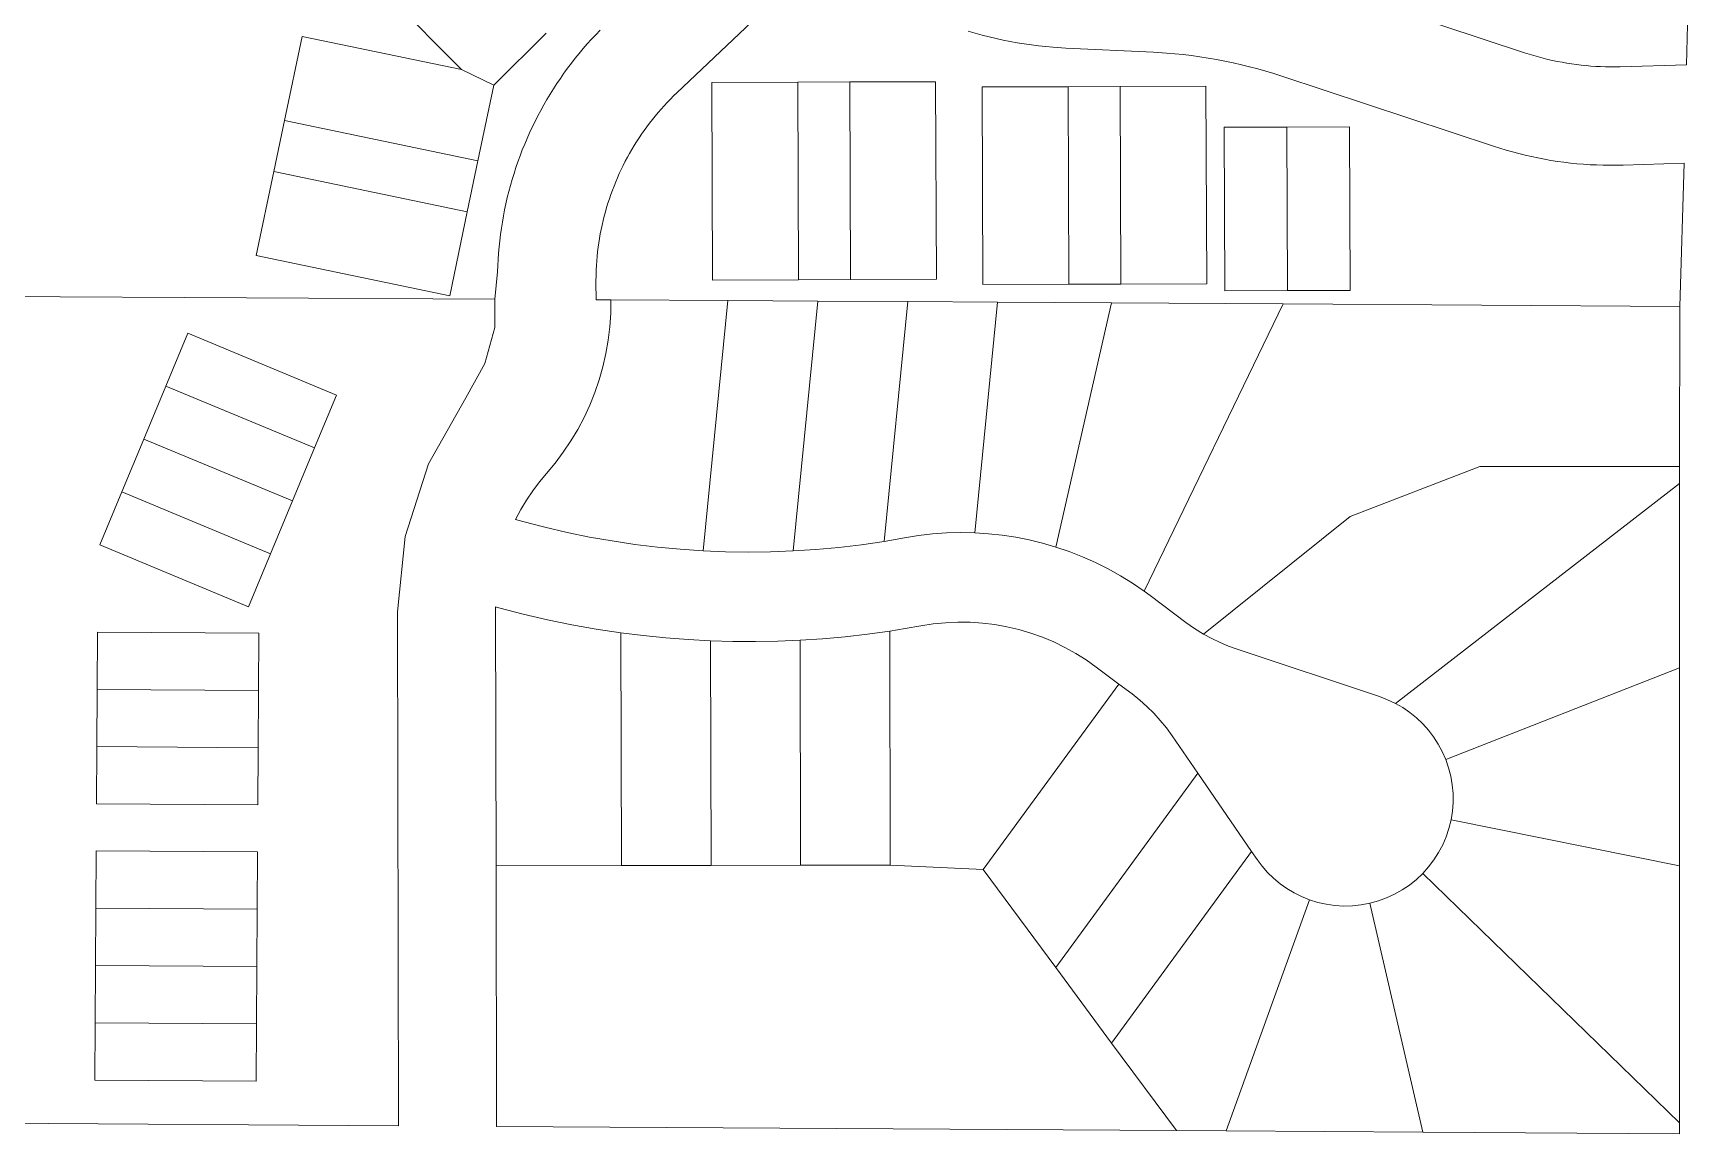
# Model space of a CAD drawing. Header units: feet. Extents: x 865220 to 2774701, y -2240498 to 961524.
# Drawn here: x 2769363 to 2770291, y 957395 to 958010 of the extents above; entities that cross this region are included whole.
import ezdxf

# ---------------------------------------------------------------- set-up
doc = ezdxf.new("R2010")
doc.units = ezdxf.units.FT
doc.header["$LTSCALE"] = 0.015
doc.header["$MEASUREMENT"] = 0
doc.layers.add('Parcels', color=7, linetype='Continuous', lineweight=0)

msp = doc.modelspace()

# ---------------------------------------------------------------- linework, layer by layer
at = {"layer": 'Parcels', "lineweight": 5, "ltscale": 100}
for p, q in [((2770286.18, 957992.15), (2770291.28, 958194.46)), ((2770249.08, 957991.04), (2770286.18, 957992.15)), ((2770235.46, 957991.23), (2770238.16, 957991.1)), ((2770238.16, 957991.1), (2770240.87, 957991.01)), ((2770240.87, 957991.01), (2770243.57, 957990.97)), ((2770243.57, 957990.97), (2770246.28, 957990.98)), ((2770246.28, 957990.98), (2770249.08, 957991.04)), ((2770239.6, 957936.03), (2770235.94, 957936.15)), ((2770284.78, 957937.09), (2770250.72, 957936.07)), ((2770282.32, 957857.18), (2770284.78, 957937.09)), ((2770243.26, 957935.98), (2770239.6, 957936.03)), ((2770246.93, 957935.99), (2770243.26, 957935.98)), ((2770250.72, 957936.07), (2770246.93, 957935.99)), ((2770060.92, 957858.56), (2770282.32, 957857.18)), ((2770282.28, 957767.84), (2770282.32, 957857.18)), ((2770282.32, 957857.18), (2770282.32, 957857.18)), ((2770170.68, 957767.89), (2770282.28, 957767.84)), ((2770282.28, 957758.37), (2770282.28, 957767.84)), ((2770282.28, 957767.84), (2770282.28, 957767.84)), ((2770123.68, 957635.52), (2770282.28, 957758.37)), ((2770282.26, 957707.14), (2770282.28, 957758.37)), ((2770282.24, 957655.29), (2770282.26, 957707.14)), ((2770282.24, 957655.29), (2770151.74, 957604.22)), ((2770151.74, 957604.22), (2770282.24, 957655.29)), ((2770282.2, 957544.76), (2770282.24, 957655.29)), ((2770282.24, 957655.29), (2770282.24, 957655.29)), ((2770154.68, 957570.5), (2770282.2, 957544.76)), ((2770282.15, 957401.29), (2770138.89, 957540.55)), ((2770138.89, 957540.55), (2770282.15, 957401.29)), ((2770282.15, 957401.29), (2770282.2, 957544.76)), ((2770282.2, 957544.76), (2770282.2, 957544.76)), ((2770282.15, 957395.22), (2770282.15, 957401.29)), ((2770282.15, 957401.29), (2770282.15, 957401.29)), ((2770138.98, 957396.11), (2770282.15, 957395.22))]:
    msp.add_line(p, q, dxfattribs=at)
at = {"layer": 'Parcels', "lineweight": 5}
for p, q in [((2769537.91, 958054.32), (2769602.26, 957989.41)), ((2769788.87, 958039.43), (2769722.55, 957976.44)), ((2770077.61, 958037.94), (2770195.72, 957998.83)), ((2769677.28, 958008.91), (2769679.7, 958011.42)), ((2769889.03, 958009.67), (2769885.17, 958010.79)), ((2769503.53, 957960.98), (2769513.34, 958007.97)), ((2769602.26, 957989.41), (2769513.34, 958007.97)), ((2769513.34, 958007.97), (2769602.26, 957989.41)), ((2769620.34, 957980.7), (2769649.66, 958009.76)), ((2769668.04, 957998.45), (2769670.28, 958001.13)), ((2769670.28, 958001.13), (2769672.57, 958003.76)), ((2769672.57, 958003.76), (2769674.9, 958006.36)), ((2769674.9, 958006.36), (2769677.28, 958008.91)), ((2769892.9, 958008.63), (2769889.03, 958009.67)), ((2769896.79, 958007.65), (2769892.9, 958008.63)), ((2769900.7, 958006.74), (2769896.79, 958007.65)), ((2769904.63, 958005.9), (2769900.7, 958006.74)), ((2769908.57, 958005.13), (2769904.63, 958005.9)), ((2769912.52, 958004.42), (2769908.57, 958005.13)), ((2769916.48, 958003.79), (2769912.52, 958004.42)), ((2769920.45, 958003.22), (2769916.48, 958003.79)), ((2769924.44, 958002.72), (2769920.45, 958003.22)), ((2769928.43, 958002.3), (2769924.44, 958002.72)), ((2769932.43, 958001.94), (2769928.43, 958002.3)), ((2769939.75, 958001.47), (2769932.43, 958001.94)), ((2769988.52, 957999.11), (2769939.75, 958001.47)), ((2769661.59, 957990.2), (2769663.69, 957992.99)), ((2769663.69, 957992.99), (2769665.84, 957995.74)), ((2769665.84, 957995.74), (2769668.04, 957998.45)), ((2769995.8, 957998.65), (2769988.52, 957999.11)), ((2770000.5, 957998.26), (2769995.8, 957998.65)), ((2770005.18, 957997.78), (2770000.5, 957998.26)), ((2770009.86, 957997.22), (2770005.18, 957997.78)), ((2770014.53, 957996.58), (2770009.86, 957997.22)), ((2770019.19, 957995.86), (2770014.53, 957996.58)), ((2770023.83, 957995.05), (2770019.19, 957995.86)), ((2770028.46, 957994.17), (2770023.83, 957995.05)), ((2770033.07, 957993.2), (2770028.46, 957994.17)), ((2770037.66, 957992.16), (2770033.07, 957993.2)), ((2770042.24, 957991.03), (2770037.66, 957992.16)), ((2770195.72, 957998.83), (2770198.3, 957998)), ((2770198.3, 957998), (2770200.89, 957997.22)), ((2770200.89, 957997.22), (2770203.49, 957996.48)), ((2770203.49, 957996.48), (2770206.1, 957995.79)), ((2770206.1, 957995.79), (2770208.73, 957995.14)), ((2770208.73, 957995.14), (2770211.37, 957994.54)), ((2770211.37, 957994.54), (2770214.02, 957993.99)), ((2770214.02, 957993.99), (2770216.67, 957993.48)), ((2770216.67, 957993.48), (2770219.34, 957993.02)), ((2770219.34, 957993.02), (2770222.01, 957992.6)), ((2770222.01, 957992.6), (2770224.69, 957992.24)), ((2770224.69, 957992.24), (2770227.38, 957991.91)), ((2770227.38, 957991.91), (2770230.07, 957991.64)), ((2769620.34, 957980.7), (2769602.26, 957989.41)), ((2769602.26, 957989.41), (2769602.26, 957989.41)), ((2769602.26, 957989.41), (2769620.34, 957980.7)), ((2769655.59, 957981.62), (2769657.54, 957984.51)), ((2769657.54, 957984.51), (2769659.54, 957987.37)), ((2769659.54, 957987.37), (2769660.09, 957988.13)), ((2769660.09, 957988.13), (2769661.59, 957990.2)), ((2769819.02, 957982.5), (2769790.02, 957982.4)), ((2769867.01, 957982.67), (2769819.02, 957982.5)), ((2769819.4, 957872.19), (2769819.02, 957982.5)), ((2769819.02, 957982.5), (2769819.02, 957982.5)), ((2769867.39, 957872.35), (2769867.01, 957982.67)), ((2770046.79, 957989.83), (2770042.24, 957991.03)), ((2770051.33, 957988.54), (2770046.79, 957989.83)), ((2770055.84, 957987.18), (2770051.33, 957988.54)), ((2770060.32, 957985.74), (2770055.84, 957987.18)), ((2770178.43, 957946.62), (2770060.32, 957985.74)), ((2770230.07, 957991.64), (2770232.76, 957991.41)), ((2770232.76, 957991.41), (2770235.46, 957991.23)), ((2769620.34, 957980.7), (2769611.52, 957938.45)), ((2769650.05, 957972.74), (2769651.84, 957975.73)), ((2769651.84, 957975.73), (2769653.69, 957978.69)), ((2769653.69, 957978.69), (2769655.59, 957981.62)), ((2769720.73, 957974.68), (2769718.94, 957972.89)), ((2769722.55, 957976.44), (2769720.73, 957974.68)), ((2769790.02, 957982.4), (2769742.02, 957982.24)), ((2769742.41, 957871.92), (2769742.02, 957982.24)), ((2769790.4, 957872.09), (2769790.02, 957982.4)), ((2769790.02, 957982.4), (2769790.02, 957982.4)), ((2769940.91, 957979.88), (2769892.92, 957979.71)), ((2769892.92, 957979.71), (2769893.3, 957869.4)), ((2769969.91, 957979.98), (2769940.91, 957979.88)), ((2769940.91, 957979.88), (2769941.3, 957869.56)), ((2769940.91, 957979.88), (2769940.91, 957979.88)), ((2770017.91, 957980.15), (2769969.91, 957979.98)), ((2769969.91, 957979.98), (2769970.29, 957869.66)), ((2769970.29, 957869.66), (2769969.91, 957979.98)), ((2769969.91, 957979.98), (2769969.91, 957979.98)), ((2770017.91, 957980.15), (2770018.29, 957869.83)), ((2769644.98, 957963.58), (2769646.61, 957966.66)), ((2769646.61, 957966.66), (2769648.3, 957969.72)), ((2769648.3, 957969.72), (2769650.05, 957972.74)), ((2769712.11, 957965.43), (2769710.49, 957963.49)), ((2769713.77, 957967.34), (2769712.11, 957965.43)), ((2769715.46, 957969.22), (2769713.77, 957967.34)), ((2769717.19, 957971.07), (2769715.46, 957969.22)), ((2769718.94, 957972.89), (2769717.19, 957971.07)), ((2769503.53, 957960.98), (2769497.61, 957932.6)), ((2769497.61, 957932.6), (2769503.53, 957960.98)), ((2769611.52, 957938.45), (2769503.53, 957960.98)), ((2769640.39, 957954.17), (2769641.86, 957957.33)), ((2769641.86, 957957.33), (2769643.39, 957960.47)), ((2769643.39, 957960.47), (2769644.98, 957963.58)), ((2769704.33, 957955.46), (2769702.88, 957953.38)), ((2769705.81, 957957.51), (2769704.33, 957955.46)), ((2769707.34, 957959.53), (2769705.81, 957957.51)), ((2769708.89, 957961.52), (2769707.34, 957959.53)), ((2769710.49, 957963.49), (2769708.89, 957961.52)), ((2770063.03, 957957.36), (2770028.03, 957957.24)), ((2770028.35, 957865.92), (2770028.03, 957957.24)), ((2770098.02, 957957.48), (2770063.03, 957957.36)), ((2770063.03, 957957.36), (2770098.02, 957957.48)), ((2770063.03, 957957.36), (2770063.34, 957866.04)), ((2770063.34, 957866.04), (2770063.03, 957957.36)), ((2770063.03, 957957.36), (2770063.03, 957957.36)), ((2770098.34, 957866.16), (2770098.02, 957957.48)), ((2769636.3, 957944.53), (2769637.61, 957947.77)), ((2769637.61, 957947.77), (2769638.97, 957950.98)), ((2769638.97, 957950.98), (2769640.39, 957954.17)), ((2769698.75, 957947.02), (2769697.44, 957944.85)), ((2769700.09, 957949.16), (2769698.75, 957947.02)), ((2769701.46, 957951.29), (2769700.09, 957949.16)), ((2769702.88, 957953.38), (2769701.46, 957951.29)), ((2770181.92, 957945.5), (2770178.43, 957946.62)), ((2770185.43, 957944.44), (2770181.92, 957945.5)), ((2769605.6, 957910.06), (2769611.52, 957938.45)), ((2769611.52, 957938.45), (2769605.6, 957910.06)), ((2769611.52, 957938.45), (2769611.52, 957938.45)), ((2769632.73, 957934.69), (2769633.86, 957937.99)), ((2769633.86, 957937.99), (2769635.05, 957941.27)), ((2769635.05, 957941.27), (2769636.3, 957944.53)), ((2769693.77, 957938.21), (2769692.62, 957935.95)), ((2769694.95, 957940.44), (2769693.77, 957938.21)), ((2769696.18, 957942.65), (2769694.95, 957940.44)), ((2769697.44, 957944.85), (2769696.18, 957942.65)), ((2770188.96, 957943.44), (2770185.43, 957944.44)), ((2770192.5, 957942.5), (2770188.96, 957943.44)), ((2770196.06, 957941.63), (2770192.5, 957942.5)), ((2770199.63, 957940.81), (2770196.06, 957941.63)), ((2770203.22, 957940.06), (2770199.63, 957940.81)), ((2770206.82, 957939.38), (2770203.22, 957940.06)), ((2770210.43, 957938.75), (2770206.82, 957939.38)), ((2770214.05, 957938.19), (2770210.43, 957938.75)), ((2770217.68, 957937.69), (2770214.05, 957938.19)), ((2770221.32, 957937.25), (2770217.68, 957937.69)), ((2770224.97, 957936.88), (2770221.32, 957937.25)), ((2770228.62, 957936.57), (2770224.97, 957936.88)), ((2770232.27, 957936.33), (2770228.62, 957936.57)), ((2770235.94, 957936.15), (2770232.27, 957936.33)), ((2769487.8, 957885.62), (2769497.61, 957932.6)), ((2769605.6, 957910.06), (2769497.61, 957932.6)), ((2769629.67, 957924.68), (2769630.63, 957928.03)), ((2769630.63, 957928.03), (2769631.65, 957931.37)), ((2769631.65, 957931.37), (2769632.73, 957934.69)), ((2769689.41, 957929.07), (2769688.43, 957926.74)), ((2769690.44, 957931.38), (2769689.41, 957929.07)), ((2769691.51, 957933.68), (2769690.44, 957931.38)), ((2769692.62, 957935.95), (2769691.51, 957933.68)), ((2769627.14, 957914.52), (2769627.92, 957917.92)), ((2769627.92, 957917.92), (2769628.77, 957921.3)), ((2769628.77, 957921.3), (2769629.67, 957924.68)), ((2769685.71, 957919.65), (2769684.89, 957917.26)), ((2769686.57, 957922.03), (2769685.71, 957919.65)), ((2769687.48, 957924.39), (2769686.57, 957922.03)), ((2769688.43, 957926.74), (2769687.48, 957924.39)), ((2769605.6, 957910.06), (2769595.79, 957863.08)), ((2769605.6, 957910.06), (2769605.6, 957910.06)), ((2769625.75, 957907.68), (2769626.42, 957911.1)), ((2769626.42, 957911.1), (2769627.14, 957914.52)), ((2769682.67, 957910), (2769682.02, 957907.56)), ((2769683.37, 957912.43), (2769682.67, 957910)), ((2769684.1, 957914.85), (2769683.37, 957912.43)), ((2769684.89, 957917.26), (2769684.1, 957914.85)), ((2769624.12, 957897.33), (2769624.6, 957900.79)), ((2769624.6, 957900.79), (2769625.15, 957904.24)), ((2769625.15, 957904.24), (2769625.75, 957907.68)), ((2769680.31, 957900.16), (2769679.83, 957897.68)), ((2769680.84, 957902.64), (2769680.31, 957900.16)), ((2769681.4, 957905.1), (2769680.84, 957902.64)), ((2769682.02, 957907.56), (2769681.4, 957905.1)), ((2769623.03, 957886.92), (2769623.33, 957890.4)), ((2769623.33, 957890.4), (2769623.69, 957893.87)), ((2769623.69, 957893.87), (2769624.12, 957897.33)), ((2769678.64, 957890.18), (2769678.34, 957887.67)), ((2769679, 957892.68), (2769678.64, 957890.18)), ((2769679.39, 957895.18), (2769679, 957892.68)), ((2769679.83, 957897.68), (2769679.39, 957895.18)), ((2769487.8, 957885.62), (2769595.79, 957863.08)), ((2769622.61, 957879.95), (2769622.79, 957883.44)), ((2769622.79, 957883.44), (2769623.03, 957886.92)), ((2769677.85, 957882.63), (2769677.68, 957880.11)), ((2769678.07, 957885.15), (2769677.85, 957882.63)), ((2769678.34, 957887.67), (2769678.07, 957885.15)), ((2769620.99, 957861.3), (2769622.48, 957876.47)), ((2769622.48, 957876.47), (2769622.61, 957879.95)), ((2769677.46, 957875.05), (2769677.41, 957870.8)), ((2769677.55, 957877.58), (2769677.46, 957875.05)), ((2769677.68, 957880.11), (2769677.55, 957877.58)), ((2769742.41, 957871.92), (2769790.4, 957872.09)), ((2769790.4, 957872.09), (2769819.4, 957872.19)), ((2769790.4, 957872.09), (2769790.4, 957872.09)), ((2769867.39, 957872.35), (2769819.4, 957872.19)), ((2769819.4, 957872.19), (2769819.4, 957872.19)), ((2769620.99, 957861.3), (2769227.56, 957863.22)), ((2769677.41, 957870.8), (2769677.45, 957860.95)), ((2769941.3, 957869.56), (2769893.3, 957869.4)), ((2769941.3, 957869.56), (2769970.29, 957869.66)), ((2769941.3, 957869.56), (2769941.3, 957869.56)), ((2769970.29, 957869.66), (2770018.29, 957869.83)), ((2769970.29, 957869.66), (2769970.29, 957869.66)), ((2770063.34, 957866.04), (2770028.35, 957865.92)), ((2770063.34, 957866.04), (2770098.34, 957866.16)), ((2770063.34, 957866.04), (2770063.34, 957866.04)), ((2769621.03, 957845.33), (2769620.99, 957861.3)), ((2769620.99, 957861.3), (2769620.99, 957861.3)), ((2769677.45, 957860.95), (2769685.74, 957860.9)), ((2769685.62, 957853.35), (2769685.1, 957845.81)), ((2769685.74, 957860.9), (2769685.62, 957853.35)), ((2769750.98, 957860.49), (2769685.74, 957860.9)), ((2769750.98, 957860.49), (2769737.19, 957720.7)), ((2769801.19, 957860.18), (2769750.98, 957860.49)), ((2769750.98, 957860.49), (2769750.98, 957860.49)), ((2769801.19, 957860.18), (2769787.42, 957720.62)), ((2769801.19, 957860.18), (2769851.39, 957859.87)), ((2769801.19, 957860.18), (2769801.19, 957860.18)), ((2769838.19, 957725.99), (2769851.39, 957859.87)), ((2769851.39, 957859.87), (2769901.6, 957859.55)), ((2769851.39, 957859.87), (2769851.39, 957859.87)), ((2769901.6, 957859.55), (2769888.9, 957730.75)), ((2769965.14, 957859.16), (2769901.6, 957859.55)), ((2769901.6, 957859.55), (2769901.6, 957859.55)), ((2769965.14, 957859.16), (2769934.08, 957722.83)), ((2769934.08, 957722.83), (2769965.14, 957859.16)), ((2769965.14, 957859.16), (2770060.92, 957858.56)), ((2769965.14, 957859.16), (2769965.14, 957859.16)), ((2769983.38, 957698.22), (2770060.92, 957858.56)), ((2770060.92, 957858.56), (2770060.92, 957858.56)), ((2769615.46, 957825.36), (2769621.03, 957845.33)), ((2769685.1, 957845.81), (2769684.2, 957838.32)), ((2769437.27, 957812.69), (2769449.56, 957842.24)), ((2769449.56, 957842.24), (2769532.64, 957807.67)), ((2769684.2, 957838.32), (2769682.9, 957830.88)), ((2769604.83, 957806.1), (2769615.46, 957825.36)), ((2769682.9, 957830.88), (2769681.22, 957823.51)), ((2769679.16, 957816.25), (2769676.72, 957809.1)), ((2769681.22, 957823.51), (2769679.16, 957816.25)), ((2769424.98, 957783.15), (2769437.27, 957812.69)), ((2769437.27, 957812.69), (2769520.35, 957778.13)), ((2769437.27, 957812.69), (2769437.27, 957812.69)), ((2769532.64, 957807.67), (2769520.35, 957778.13)), ((2769532.64, 957807.67), (2769532.64, 957807.67)), ((2769676.72, 957809.1), (2769673.92, 957802.09)), ((2769583.89, 957769.21), (2769604.83, 957806.1)), ((2769673.92, 957802.09), (2769670.75, 957795.23)), ((2769667.23, 957788.55), (2769663.37, 957782.06)), ((2769670.75, 957795.23), (2769667.23, 957788.55)), ((2769412.69, 957753.61), (2769424.98, 957783.15)), ((2769508.06, 957748.59), (2769424.98, 957783.15)), ((2769424.98, 957783.15), (2769508.06, 957748.59)), ((2769663.37, 957782.06), (2769659.17, 957775.78)), ((2769520.35, 957778.13), (2769508.06, 957748.59)), ((2769520.35, 957778.13), (2769520.35, 957778.13)), ((2769570.99, 957728.8), (2769583.89, 957769.21)), ((2769654.65, 957769.73), (2769649.83, 957763.92)), ((2769659.17, 957775.78), (2769654.65, 957769.73)), ((2769649.83, 957763.92), (2769645.85, 957759.15)), ((2770170.68, 957767.89), (2770098.31, 957739.96)), ((2769400.4, 957724.07), (2769412.69, 957753.61)), ((2769412.69, 957753.61), (2769495.77, 957719.04)), ((2769642.12, 957754.18), (2769638.63, 957749.04)), ((2769645.85, 957759.15), (2769642.12, 957754.18)), ((2769508.06, 957748.59), (2769495.77, 957719.04)), ((2769508.06, 957748.59), (2769508.06, 957748.59)), ((2769635.41, 957743.73), (2769632.46, 957738.26)), ((2769638.63, 957749.04), (2769635.41, 957743.73)), ((2769632.46, 957738.26), (2769636.56, 957737.13)), ((2769636.56, 957737.13), (2769648.91, 957733.9)), ((2769648.91, 957733.9), (2769661.35, 957731)), ((2770016.6, 957674.16), (2770098.31, 957739.96)), ((2769400.4, 957724.07), (2769483.48, 957689.5)), ((2769483.48, 957689.5), (2769400.4, 957724.07)), ((2769566.68, 957686.6), (2769570.99, 957728.8)), ((2769661.35, 957731), (2769673.86, 957728.43)), ((2769673.86, 957728.43), (2769686.43, 957726.2)), ((2769686.43, 957726.2), (2769699.06, 957724.32)), ((2769699.06, 957724.32), (2769711.74, 957722.77)), ((2769711.74, 957722.77), (2769724.45, 957721.56)), ((2769812.88, 957722.62), (2769825.56, 957724.14)), ((2769825.56, 957724.14), (2769838.19, 957725.99)), ((2769838.19, 957725.99), (2769849.63, 957727.97)), ((2769849.63, 957727.97), (2769857.41, 957729.23)), ((2769857.41, 957729.23), (2769865.25, 957730.14)), ((2769865.25, 957730.14), (2769873.12, 957730.7)), ((2769873.12, 957730.7), (2769881.01, 957730.9)), ((2769881.01, 957730.9), (2769888.9, 957730.75)), ((2769888.9, 957730.75), (2769896.55, 957730.26)), ((2769896.55, 957730.26), (2769904.17, 957729.43)), ((2769904.17, 957729.43), (2769911.75, 957728.28)), ((2769911.75, 957728.28), (2769919.27, 957726.79)), ((2769919.27, 957726.79), (2769926.72, 957724.97)), ((2769926.72, 957724.97), (2769934.08, 957722.83)), ((2769934.08, 957722.83), (2769941.56, 957720.29)), ((2769483.48, 957689.5), (2769495.77, 957719.04)), ((2769495.77, 957719.04), (2769495.77, 957719.04)), ((2769724.45, 957721.56), (2769737.19, 957720.7)), ((2769737.19, 957720.7), (2769749.75, 957720.18)), ((2769749.75, 957720.18), (2769762.31, 957720)), ((2769762.31, 957720), (2769774.87, 957720.14)), ((2769774.87, 957720.14), (2769787.42, 957720.62)), ((2769787.42, 957720.62), (2769800.17, 957721.45)), ((2769800.17, 957721.45), (2769812.88, 957722.62)), ((2769941.56, 957720.29), (2769948.92, 957717.41)), ((2769948.92, 957717.41), (2769956.15, 957714.2)), ((2769956.15, 957714.2), (2769963.22, 957710.67)), ((2769963.22, 957710.67), (2769970.13, 957706.83)), ((2769970.13, 957706.83), (2769976.85, 957702.67)), ((2769976.85, 957702.67), (2769983.38, 957698.22)), ((2769983.38, 957698.22), (2769986.75, 957695.74)), ((2769986.75, 957695.74), (2770006.73, 957680.72)), ((2769567.23, 957399.71), (2769566.68, 957686.6)), ((2769623.25, 957688.94), (2769621.34, 957689.47)), ((2769621.34, 957689.47), (2769621.64, 957544.81)), ((2769636.72, 957685.41), (2769623.25, 957688.94)), ((2769650.27, 957682.24), (2769636.72, 957685.41)), ((2769663.9, 957679.44), (2769650.27, 957682.24)), ((2769677.6, 957676.99), (2769663.9, 957679.44)), ((2769691.37, 957674.91), (2769677.6, 957676.99)), ((2769850.06, 957677.27), (2769841.35, 957675.88)), ((2769858.75, 957678.81), (2769850.06, 957677.27)), ((2769865.57, 957679.88), (2769858.75, 957678.81)), ((2769872.43, 957680.57), (2769865.57, 957679.88)), ((2769879.33, 957680.89), (2769872.43, 957680.57)), ((2769886.23, 957680.82), (2769879.33, 957680.89)), ((2769893.12, 957680.37), (2769886.23, 957680.82)), ((2769899.97, 957679.54), (2769893.12, 957680.37)), ((2769906.77, 957678.34), (2769899.97, 957679.54)), ((2769913.49, 957676.76), (2769906.77, 957678.34)), ((2769920.11, 957674.81), (2769913.49, 957676.76)), ((2770006.73, 957680.72), (2770011.57, 957677.29)), ((2770011.57, 957677.29), (2770016.6, 957674.16)), ((2769399.24, 957675.36), (2769399.04, 957643.36)), ((2769399.04, 957643.36), (2769399.24, 957675.36)), ((2769399.24, 957675.36), (2769489.23, 957674.78)), ((2769489.23, 957674.78), (2769489.02, 957642.79)), ((2769489.23, 957674.78), (2769489.23, 957674.78)), ((2769703.82, 957673.34), (2769691.37, 957674.91)), ((2769691.63, 957544.95), (2769691.37, 957674.91)), ((2769691.37, 957674.91), (2769691.37, 957674.91)), ((2769716.31, 957672.08), (2769703.82, 957673.34)), ((2769728.83, 957671.11), (2769716.31, 957672.08)), ((2769741.37, 957670.45), (2769728.83, 957671.11)), ((2769753.87, 957670.08), (2769741.37, 957670.45)), ((2769741.37, 957670.45), (2769741.62, 957545.05)), ((2769741.62, 957545.05), (2769741.37, 957670.45)), ((2769741.37, 957670.45), (2769741.37, 957670.45)), ((2769766.37, 957670.01), (2769753.87, 957670.08)), ((2769778.87, 957670.24), (2769766.37, 957670.01)), ((2769791.36, 957670.77), (2769778.87, 957670.24)), ((2769803.9, 957671.6), (2769791.36, 957670.77)), ((2769791.62, 957545.16), (2769791.36, 957670.77)), ((2769791.36, 957670.77), (2769791.36, 957670.77)), ((2769791.36, 957670.77), (2769791.62, 957545.16)), ((2769816.42, 957672.73), (2769803.9, 957671.6)), ((2769828.9, 957674.16), (2769816.42, 957672.73)), ((2769841.35, 957675.88), (2769828.9, 957674.16)), ((2769841.61, 957545.26), (2769841.35, 957675.88)), ((2769841.35, 957675.88), (2769841.61, 957545.26)), ((2769926.61, 957672.5), (2769920.11, 957674.81)), ((2769932.98, 957669.83), (2769926.61, 957672.5)), ((2769939.19, 957666.82), (2769932.98, 957669.83)), ((2770016.6, 957674.16), (2770021.11, 957671.7)), ((2770021.11, 957671.7), (2770025.73, 957669.47)), ((2770025.73, 957669.47), (2770030.46, 957667.48)), ((2770030.46, 957667.48), (2770035.29, 957665.74)), ((2769945.22, 957663.47), (2769939.19, 957666.82)), ((2769951.06, 957659.79), (2769945.22, 957663.47)), ((2769956.69, 957655.79), (2769951.06, 957659.79)), ((2770035.29, 957665.74), (2770114.8, 957639.29)), ((2769969.25, 957646.34), (2769956.69, 957655.79)), ((2769399.04, 957643.36), (2769398.83, 957611.37)), ((2769399.04, 957643.36), (2769489.02, 957642.79)), ((2769399.04, 957643.36), (2769399.04, 957643.36)), ((2769488.82, 957610.79), (2769489.02, 957642.79)), ((2769489.02, 957642.79), (2769489.02, 957642.79)), ((2769969.25, 957646.34), (2769893.58, 957542.7)), ((2769893.58, 957542.7), (2769969.25, 957646.34)), ((2769976.67, 957640.77), (2769969.25, 957646.34)), ((2769969.25, 957646.34), (2769969.25, 957646.34)), ((2769980.89, 957637.41), (2769976.67, 957640.77)), ((2770114.8, 957639.29), (2770119.31, 957637.58)), ((2769984.93, 957633.82), (2769980.89, 957637.41)), ((2769988.77, 957630.02), (2769984.93, 957633.82)), ((2769992.39, 957626.03), (2769988.77, 957630.02)), ((2770119.31, 957637.58), (2770123.68, 957635.52)), ((2770123.68, 957635.52), (2770127.81, 957633.14)), ((2770127.81, 957633.14), (2770131.75, 957630.45)), ((2770131.75, 957630.45), (2770135.45, 957627.44)), ((2769995.8, 957621.84), (2769992.39, 957626.03)), ((2769998.97, 957617.47), (2769995.8, 957621.84)), ((2770135.45, 957627.44), (2770138.91, 957624.16)), ((2770138.91, 957624.16), (2770142.09, 957620.6)), ((2770142.09, 957620.6), (2770144.99, 957616.81)), ((2769398.83, 957611.37), (2769398.63, 957579.37)), ((2769398.63, 957579.37), (2769398.83, 957611.37)), ((2769398.83, 957611.37), (2769488.82, 957610.79)), ((2770013.36, 957596.53), (2769998.97, 957617.47)), ((2770144.99, 957616.81), (2770147.57, 957612.8)), ((2770147.57, 957612.8), (2770149.82, 957608.59)), ((2769488.62, 957578.8), (2769488.82, 957610.79)), ((2769488.82, 957610.79), (2769488.82, 957610.79)), ((2770149.82, 957608.59), (2770151.74, 957604.22)), ((2770151.74, 957604.22), (2770153.33, 957599.59)), ((2770013.36, 957596.53), (2769934.09, 957487.97)), ((2770043.36, 957552.84), (2770013.36, 957596.53)), ((2770013.36, 957596.53), (2770013.36, 957596.53)), ((2770153.33, 957599.59), (2770154.55, 957594.84)), ((2770154.55, 957594.84), (2770155.37, 957590.01)), ((2770155.37, 957590.01), (2770155.8, 957585.13)), ((2770155.8, 957585.13), (2770155.82, 957580.22)), ((2769398.63, 957579.37), (2769488.62, 957578.8)), ((2769488.62, 957578.8), (2769398.63, 957579.37)), ((2770155.45, 957575.34), (2770154.68, 957570.5)), ((2770155.82, 957580.22), (2770155.45, 957575.34)), ((2770153.51, 957565.73), (2770151.96, 957561.08)), ((2770154.68, 957570.5), (2770153.51, 957565.73)), ((2770150.04, 957556.58), (2770147.75, 957552.24)), ((2770151.96, 957561.08), (2770150.04, 957556.58)), ((2769398.46, 957553.16), (2769398.26, 957521.17)), ((2769398.26, 957521.17), (2769398.46, 957553.16)), ((2769398.46, 957553.16), (2769488.45, 957552.59)), ((2769488.45, 957552.59), (2769488.25, 957520.59)), ((2769488.45, 957552.59), (2769488.45, 957552.59)), ((2770043.36, 957552.84), (2769965.25, 957445.86)), ((2770046.41, 957548.4), (2770043.36, 957552.84)), ((2770043.36, 957552.84), (2770043.36, 957552.84)), ((2770049.21, 957544.65), (2770046.41, 957548.4)), ((2770145.12, 957548.1), (2770142.16, 957544.2)), ((2770147.75, 957552.24), (2770145.12, 957548.1)), ((2769691.63, 957544.95), (2769621.64, 957544.81)), ((2769621.64, 957544.81), (2769621.93, 957399.34)), ((2769741.62, 957545.05), (2769691.63, 957544.95)), ((2769691.63, 957544.95), (2769691.63, 957544.95)), ((2769741.62, 957545.05), (2769791.62, 957545.16)), ((2769841.61, 957545.26), (2769791.62, 957545.16)), ((2769893.58, 957542.7), (2769841.61, 957545.26)), ((2769841.61, 957545.26), (2769841.61, 957545.26)), ((2769934.09, 957487.97), (2769893.58, 957542.7)), ((2769893.58, 957542.7), (2769934.09, 957487.97)), ((2770052.3, 957541.12), (2770049.21, 957544.65)), ((2770055.64, 957537.85), (2770052.3, 957541.12)), ((2770059.24, 957534.85), (2770055.64, 957537.85)), ((2770135.33, 957537.17), (2770131.51, 957534.1)), ((2770138.89, 957540.55), (2770135.33, 957537.17)), ((2770142.16, 957544.2), (2770138.89, 957540.55)), ((2770063.05, 957532.14), (2770059.24, 957534.85)), ((2770067.07, 957529.73), (2770063.05, 957532.14)), ((2770071.26, 957527.65), (2770067.07, 957529.73)), ((2770123.18, 957528.95), (2770118.73, 957526.9)), ((2770127.45, 957531.36), (2770123.18, 957528.95)), ((2770131.51, 957534.1), (2770127.45, 957531.36)), ((2769398.06, 957489.17), (2769398.26, 957521.17)), ((2769488.25, 957520.59), (2769398.26, 957521.17)), ((2769398.26, 957521.17), (2769398.26, 957521.17)), ((2769488.04, 957488.6), (2769488.25, 957520.59)), ((2769488.25, 957520.59), (2769488.25, 957520.59)), ((2770029.26, 957396.8), (2770075.6, 957525.9)), ((2770075.6, 957525.9), (2770071.26, 957527.65)), ((2770080.28, 957524.43), (2770075.6, 957525.9)), ((2770075.6, 957525.9), (2770075.6, 957525.9)), ((2770085.06, 957523.35), (2770080.28, 957524.43)), ((2770089.91, 957522.67), (2770085.06, 957523.35)), ((2770094.8, 957522.38), (2770089.91, 957522.67)), ((2770099.71, 957522.49), (2770094.8, 957522.38)), ((2770104.58, 957523.01), (2770099.71, 957522.49)), ((2770109.4, 957523.92), (2770104.58, 957523.01)), ((2770114.12, 957525.21), (2770109.4, 957523.92)), ((2770138.98, 957396.11), (2770109.4, 957523.92)), ((2770109.4, 957523.92), (2770109.4, 957523.92)), ((2770109.4, 957523.92), (2770138.98, 957396.11)), ((2770118.73, 957526.9), (2770114.12, 957525.21)), ((2769398.06, 957489.17), (2769397.85, 957457.17)), ((2769398.06, 957489.17), (2769488.04, 957488.6)), ((2769487.84, 957456.6), (2769488.04, 957488.6)), ((2769488.04, 957488.6), (2769488.04, 957488.6)), ((2769965.25, 957445.86), (2769934.09, 957487.97)), ((2769397.85, 957457.17), (2769397.65, 957425.18)), ((2769487.84, 957456.6), (2769397.85, 957457.17)), ((2769487.84, 957456.6), (2769487.64, 957424.61)), ((2769487.84, 957456.6), (2769487.84, 957456.6)), ((2770001.44, 957396.97), (2769965.25, 957445.86)), ((2769965.25, 957445.86), (2770001.44, 957396.97)), ((2769397.65, 957425.18), (2769487.64, 957424.61)), ((2769299.14, 957401.4), (2769567.23, 957399.71)), ((2769621.93, 957399.34), (2770001.44, 957396.97)), ((2770001.44, 957396.97), (2770029.26, 957396.8)), ((2770029.26, 957396.8), (2770138.98, 957396.11))]:
    msp.add_line(p, q, dxfattribs=at)

doc.saveas('drawing.dxf')
